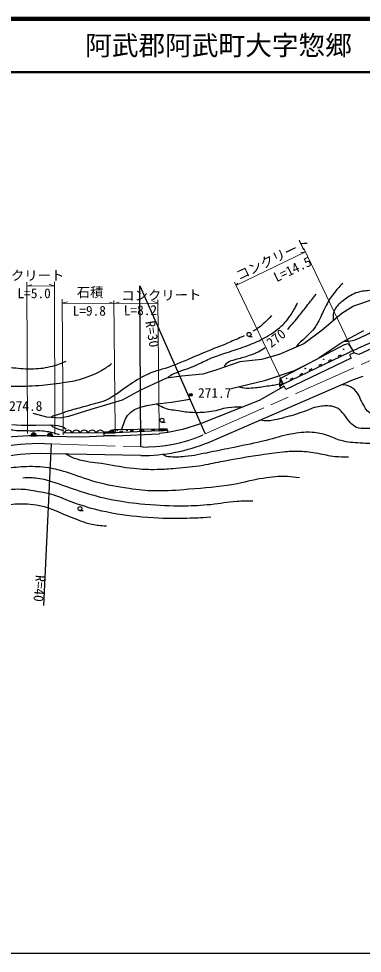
# Model space of a CAD drawing. Units: millimetres, scale not verified. Extents: x 40000 to 680000, y 20000 to 380000.
# Drawn here: x 392543 to 456999, y 205000 to 380000 of the extents above; entities that cross this region are included whole.
import ezdxf
from ezdxf.enums import TextEntityAlignment as Align

# ---------------------------------------------------------------- set-up
doc = ezdxf.new("R2010")
doc.units = ezdxf.units.MM
doc.header["$LTSCALE"] = 1000
doc.header["$PDMODE"] = 32
doc.header["$PDSIZE"] = 500
doc.linetypes.add('CHAIN', pattern=[18.5, 12, -1.5, 3.5, -1.5])
for name, color, linetype, lineweight in [('M-BGD', 7, 'Continuous', 25), ('M-BMK', 2, 'CHAIN', 13), ('M-STR-HTXT', 7, 'Continuous', 13), ('M-TTL', 2, 'Continuous', 140), ('M-TTL-BAND', 7, 'Continuous', 25), ('M-TTL-LINE', 7, 'Continuous', 50), ('M-TTL-TXT', 7, 'Continuous', 13)]:
    doc.layers.add(name, color=color, linetype=linetype, lineweight=lineweight)
doc.styles.add('ＭＳ ゴシック', font='')
doc.styles.get('ＭＳ ゴシック').set_extended_font_data('MS Gothic')

msp = doc.modelspace()

# ---------------------------------------------------------------- hatches: boundary and pattern name
at = {"layer": 'M-BGD'}
for points in [[(395859, 301922, 0.41703), (395349, 302428, 0.41703), (394848, 301913)], [(398925, 301868, 1), (397925, 301880)]]:
    msp.add_hatch(color=256, dxfattribs=at).paths.add_polyline_path(points)

# ---------------------------------------------------------------- linework, layer by layer
for p, q in [((415447, 299814), (415287, 329978)), ((415287, 329978), (427530, 302241)), ((458814, 327372), (455348, 326144)), ((455348, 326144), (453165, 324780)), ((453165, 324780), (449454, 321669)), ((435739, 320513), (436329, 320517)), ((449454, 321669), (446042, 319131)), ((453236, 319444), (457257, 321646)), ((446042, 319131), (441430, 317111)), ((450980, 317952), (453236, 319444)), ((441430, 317111), (438101, 316211)), ((448852, 316479), (450980, 317952)), ((458682, 318185), (456357, 317144)), ((434007, 315774), (429696, 314246)), ((438101, 316211), (434007, 315774)), ((444267, 314132), (446306, 315125)), ((427103, 313454), (423064, 313072)), ((429696, 314246), (427103, 313454)), ((438918, 312312), (444267, 314132)), ((420253, 312718), (415391, 310425)), ((423064, 313072), (420253, 312718)), ((428154, 300675), (455355, 312463)), ((432405, 310748), (438918, 312312)), ((455355, 312463), (457171, 313060)), ((415391, 310425), (411984, 308541)), ((411984, 308541), (406062, 306823)), ((418032, 307837), (421234, 308183)), ((421234, 308183), (424660, 308743)), ((406062, 306823), (401887, 305486)), ((412974, 305708), (413593, 306309)), ((413593, 306309), (414284, 306800)), ((414284, 306800), (415176, 307182)), ((415176, 307182), (416559, 307564)), ((416559, 307564), (418032, 307837)), ((397848, 305404), (395283, 306059)), ((400331, 305213), (397848, 305404)), ((401887, 305486), (400331, 305213)), ((411919, 303111), (412537, 304965)), ((412537, 304965), (412974, 305708)), ((391257, 304009), (393022, 303882)), ((393022, 303882), (395805, 303918)), ((395805, 303918), (398334, 303973)), ((398334, 303973), (399899, 303809)), ((399899, 303809), (400890, 303592)), ((400890, 303592), (401482, 303136)), ((419414, 304446), (420004, 304450)), ((398660, 301809), (404345, 301702)), ((408704, 302422), (400899, 302459)), ((410671, 302413), (410670, 302413)), ((397250, 270107), (398674, 300366)), ((415471, 298194), (398587, 298526)), ((404022, 287908), (404612, 287912))]:
    msp.add_line(p, q, dxfattribs=at)
msp.add_lwpolyline([(398567, 303948), (398966, 303581), (399901, 303229), (400895, 302922)], dxfattribs=at)
for points in [[(395859, 301922, 0.41703), (395349, 302428, 0.41703), (394848, 301913)], [(398925, 301868, 1), (397925, 301880)]]:
    msp.add_lwpolyline(points, format="xyb", close=True, dxfattribs=at)
for centre, radius in [((435744, 320888), 375), ((424826, 309574), 150), ((424826, 309574), 120), ((424826, 309574), 90), ((424826, 309574), 60), ((424826, 309574), 30), ((424826, 309574), 20), ((419419, 304821), 375), ((404028, 288283), 375)]:
    msp.add_circle(centre, radius, dxfattribs=at)
for centre, radius, start, end in [((415383, 329796), 28303, 293.78867, 293.78867), ((401854, 302142), 812, 22.35084, 157.11111), ((403354, 302135), 812, 22.35084, 157.11111), ((404854, 302128), 812, 22.35084, 157.11111), ((406354, 302121), 812, 22.35084, 157.11111), ((407854, 302114), 812, 22.35084, 157.11111), ((395684, 262727), 39195, 85.64652, 97.92899), ((409354, 302107), 812, 157.11107, 157.11111), ((409354, 302107), 812, 22.35084, 22.35088), ((410854, 302100), 812, 157.11107, 157.11111), ((415505, 331676), 33482, 269.94215, 292.19765), ((396588, 259905), 38673, 87.03579, 132.56217)]:
    msp.add_arc(centre, radius, start, end, dxfattribs=at)
for points, knots in [([(467196, 334553), (466069, 333854), (465719, 333629), (464849, 332934), (463887, 332165), (463533, 331520), (462557, 330769), (461851, 330227), (461435, 329918), (460610, 329586), (459770, 329248), (459225, 329307), (458336, 329132), (457349, 328937), (456744, 329007), (455807, 328640), (454807, 328249), (454302, 327881), (453442, 327239), (452805, 326765), (452434, 326476), (451986, 325820), (451705, 325408), (451630, 325112), (451550, 324620), (451475, 324161), (451494, 323949), (451554, 323429)], [0, 0, 0, 0, 1, 1, 1, 2, 2, 2, 3, 3, 3, 4, 4, 4, 5, 5, 5, 6, 6, 6, 7, 7, 7, 8, 8, 8, 9, 9, 9, 9]), ([(453333, 330423), (452504, 329598), (452241, 329331), (451641, 328549), (451004, 327721), (450702, 327211), (450203, 326293), (449611, 325204), (449393, 324537), (448821, 323437), (448593, 322999), (448459, 322755), (448184, 322345), (447527, 321369), (446981, 320956), (446146, 320126), (445768, 319750), (445476, 319620), (445127, 319216), (444897, 318949), (444813, 318840), (444585, 318493)], [0, 0, 0, 0, 1, 1, 1, 2, 2, 2, 3, 3, 3, 4, 4, 4, 5, 5, 5, 6, 6, 6, 7, 7, 7, 7]), ([(443002, 321829), (444060, 323052), (444344, 323373), (445167, 324394), (445790, 325167), (446118, 325616), (446732, 326396), (447348, 327179), (447542, 327424), (448314, 328397)], [0, 0, 0, 0, 1, 1, 1, 2, 2, 2, 3, 3, 3, 3]), ([(420592, 312760), (420766, 313005), (420856, 313097), (421066, 313268), (421410, 313546), (421700, 313540), (422110, 313705), (423664, 314329), (424581, 314565), (426112, 315245), (427134, 315700), (427661, 316056), (428696, 316482), (429819, 316946), (430492, 317090), (431643, 317483), (432966, 317935), (433723, 318143), (435027, 318647), (436221, 319109), (436922, 319309), (438047, 319921), (439446, 320682), (440263, 321098), (441467, 322140), (442354, 322908), (442792, 323421), (443469, 324378), (444092, 325259), (444285, 325642), (444833, 326780)], [0, 0, 0, 0, 1, 1, 1, 2, 2, 2, 3, 3, 3, 4, 4, 4, 5, 5, 5, 6, 6, 6, 7, 7, 7, 8, 8, 8, 9, 9, 9, 10, 10, 10, 10]), ([(439975, 324396), (439377, 323767), (439211, 323585), (438684, 323105), (438262, 322721), (438042, 322483), (437574, 322159), (437168, 321877), (437002, 321787), (436482, 321522)], [0, 0, 0, 0, 1, 1, 1, 2, 2, 2, 3, 3, 3, 3]), ([(453612, 319650), (454296, 319622), (454560, 319631), (455152, 319744), (455919, 319890), (456292, 320177), (457008, 320490), (458234, 321025), (458869, 321440), (460101, 321963), (461251, 322452), (461921, 322669), (463121, 323019), (464610, 323452), (465471, 323603), (466996, 323892), (468281, 324135), (469005, 324262), (470307, 324383), (471604, 324504), (472334, 324591), (473637, 324565), (474494, 324548), (474978, 324495), (475820, 324328), (476929, 324109), (477522, 323838), (478549, 323364), (479197, 323065), (479561, 322871), (480113, 322418), (480676, 321956), (480864, 321703), (481363, 321036)], [0, 0, 0, 0, 1, 1, 1, 2, 2, 2, 3, 3, 3, 4, 4, 4, 5, 5, 5, 6, 6, 6, 7, 7, 7, 8, 8, 8, 9, 9, 9, 10, 10, 10, 11, 11, 11, 11]), ([(434845, 320630), (433644, 320072), (433321, 319930), (432334, 319502), (430670, 318780), (429699, 318467), (428022, 317774), (426345, 317081), (425422, 316654), (423747, 315955), (422756, 315541), (422205, 315297), (421200, 314918), (419471, 314265), (418394, 314182), (416715, 313408), (415148, 312685), (414377, 312071), (412922, 311143), (412057, 310591), (411626, 310202), (410766, 309642), (410213, 309281), (409914, 309054), (409320, 308768), (407898, 308084), (406983, 307994), (405472, 307540), (404243, 307171), (403536, 307031), (402306, 306667), (401330, 306378), (400804, 306152), (399835, 305842), (399482, 305729), (399250, 305744), (398929, 305559), (398799, 305484), (398743, 305454), (398610, 305345)], [0, 0, 0, 0, 1, 1, 1, 2, 2, 2, 3, 3, 3, 4, 4, 4, 5, 5, 5, 6, 6, 6, 7, 7, 7, 8, 8, 8, 9, 9, 9, 10, 10, 10, 11, 11, 11, 12, 12, 12, 13, 13, 13, 13]), ([(455213, 317818), (455276, 317847), (455341, 317876), (455407, 317906), (456822, 318546), (457580, 318993), (459045, 319507), (459969, 319832), (460500, 319996), (461465, 320162), (462290, 320304), (462757, 320457), (463594, 320417), (464051, 320395), (464236, 320381), (464758, 320278)], [0, 0, 0, 0, 1, 1, 1, 2, 2, 2, 3, 3, 3, 4, 4, 4, 5, 5, 5, 5]), ([(431067, 314934), (431423, 315353), (431592, 315523), (432013, 315789), (432544, 316123), (432943, 316093), (433541, 316280), (434428, 316557), (434941, 316659), (435816, 316971), (436458, 317201), (436829, 317313), (437435, 317626), (437985, 317911), (438180, 318043), (438781, 318463)], [0, 0, 0, 0, 1, 1, 1, 2, 2, 2, 3, 3, 3, 4, 4, 4, 5, 5, 5, 5]), ([(377166, 306733), (377380, 307250), (377506, 307436), (377784, 307850), (378452, 308847), (379154, 309134), (380124, 309839), (380917, 310415), (381406, 310725), (382344, 311004), (383697, 311405), (384524, 311359), (385934, 311404), (387996, 311470), (389148, 311208), (391210, 311198), (392964, 311189), (393949, 311175), (395698, 311295), (397495, 311418), (398502, 311513), (400283, 311780), (401723, 311996), (402559, 312028), (403946, 312471), (405606, 313002), (406581, 313259), (408082, 314145), (408843, 314595), (409140, 314773), (409962, 315407)], [0, 0, 0, 0, 1, 1, 1, 2, 2, 2, 3, 3, 3, 4, 4, 4, 5, 5, 5, 6, 6, 6, 7, 7, 7, 8, 8, 8, 9, 9, 9, 10, 10, 10, 10]), ([(401365, 315802), (400053, 315250), (399602, 315075), (398418, 314793), (397072, 314471), (396282, 314402), (394898, 314383), (393348, 314362), (392479, 314474), (390940, 314656), (389055, 314879), (388392, 315049), (386165, 315557)], [0, 0, 0, 0, 1, 1, 1, 2, 2, 2, 3, 3, 3, 4, 4, 4, 4]), ([(441541, 311572), (440644, 311359), (440082, 311303), (439130, 311162), (438142, 311016), (437589, 310909), (436591, 310847), (435901, 310804), (435506, 310719), (434821, 310815), (434450, 310866), (434303, 310890), (433883, 311009)], [0, 0, 0, 0, 1, 1, 1, 2, 2, 2, 3, 3, 3, 4, 4, 4, 4]), ([(464978, 305585), (463250, 305468), (462731, 305393), (461293, 305476), (460588, 305517), (460165, 305424), (459492, 305640), (458924, 305822), (458606, 305986), (458155, 306377), (457487, 306956), (457348, 307498), (456900, 308260), (456537, 308876), (456511, 309326), (456081, 309897), (455672, 310440), (455373, 310727), (454771, 311043), (454164, 311363), (453812, 311397), (453067, 311471)], [0, 0, 0, 0, 1, 1, 1, 2, 2, 2, 3, 3, 3, 4, 4, 4, 5, 5, 5, 6, 6, 6, 7, 7, 7, 7]), ([(434358, 307285), (433177, 307277), (432804, 307259), (431817, 307136), (430559, 306979), (429907, 306599), (428651, 306426), (427340, 306246), (426591, 306199), (425267, 306235), (424152, 306265), (423531, 306389), (422429, 306563), (421295, 306742), (420608, 306740), (419564, 307218), (419079, 307439), (418876, 307533), (418366, 307873)], [0, 0, 0, 0, 1, 1, 1, 2, 2, 2, 3, 3, 3, 4, 4, 4, 5, 5, 5, 6, 6, 6, 6]), ([(468209, 303140), (467513, 303406), (467257, 303475), (466626, 303604), (465612, 303810), (465013, 303706), (463979, 303686), (462696, 303660), (461985, 303498), (460704, 303413), (459501, 303332), (458826, 303206), (457620, 303249), (456956, 303273), (456539, 303176), (455928, 303440), (455406, 303666), (455190, 303943), (454782, 304341), (454238, 304870), (454088, 305304), (453581, 305869), (453159, 306340), (452975, 306684), (452435, 307015), (451886, 307352), (451493, 307410), (450852, 307479), (449895, 307582), (449342, 307442), (448396, 307261), (447320, 307054), (446789, 306677), (445749, 306333), (444437, 305898), (443699, 305659), (442365, 305296), (441667, 305106), (441276, 304991), (440564, 304859), (440113, 304776), (439858, 304728), (439400, 304701), (438749, 304664), (438492, 304719), (437737, 304828)], [0, 0, 0, 0, 1, 1, 1, 2, 2, 2, 3, 3, 3, 4, 4, 4, 5, 5, 5, 6, 6, 6, 7, 7, 7, 8, 8, 8, 9, 9, 9, 10, 10, 10, 11, 11, 11, 12, 12, 12, 13, 13, 13, 14, 14, 14, 15, 15, 15, 15]), ([(400210, 302071), (399150, 302418), (398784, 302507), (397845, 302671), (396447, 302916), (395631, 302729), (394213, 302799), (393101, 302854), (392452, 302726), (391368, 302980), (390632, 303153), (390267, 303405), (389567, 303690), (388853, 303980), (388501, 304294), (387748, 304454), (386837, 304648), (386292, 304613), (385364, 304527), (384522, 304448), (384040, 304387), (383236, 304127), (382186, 303787), (381616, 303524), (380646, 302999), (379950, 302622), (379650, 302260), (378948, 301895), (378341, 301579), (378005, 301383), (377359, 301155), (377221, 301106), (377140, 301092), (376995, 301070), (376782, 301038), (376694, 301051), (376442, 301067)], [0, 0, 0, 0, 1, 1, 1, 2, 2, 2, 3, 3, 3, 4, 4, 4, 5, 5, 5, 6, 6, 6, 7, 7, 7, 8, 8, 8, 9, 9, 9, 10, 10, 10, 11, 11, 11, 12, 12, 12, 12]), ([(460496, 300608), (458684, 300483), (458116, 300435), (456594, 300527), (455199, 300611), (454401, 300647), (453046, 300991), (452006, 301254), (451512, 301676), (450481, 301973), (449364, 302295), (448721, 302472), (447561, 302546), (445991, 302647), (445103, 302434), (443549, 302191), (441712, 301904), (440747, 301442), (438937, 301018), (436602, 300470), (435280, 300227), (432933, 299735), (431165, 299365), (430177, 299146), (428403, 298807), (426566, 298457), (425545, 298170), (423682, 298016), (422652, 297931), (422063, 297817), (421038, 297946), (420630, 297998), (420341, 297914), (420007, 298152), (419865, 298253), (419794, 298308), (419682, 298455)], [0, 0, 0, 0, 1, 1, 1, 2, 2, 2, 3, 3, 3, 4, 4, 4, 5, 5, 5, 6, 6, 6, 7, 7, 7, 8, 8, 8, 9, 9, 9, 10, 10, 10, 11, 11, 11, 12, 12, 12, 12]), ([(454401, 297879), (453226, 297880), (452868, 297894), (451891, 297989), (450630, 298111), (449951, 298375), (448698, 298562), (447339, 298765), (446578, 298934), (445205, 298971), (443999, 299003), (443322, 298935), (442121, 298835), (440492, 298699), (439589, 298531), (437973, 298289), (435195, 297873), (433638, 297633), (430877, 297115), (429392, 296837), (428574, 296603), (427084, 296351), (425117, 296019), (423995, 295961), (422008, 295778), (420657, 295654), (419898, 295577), (418542, 295560), (416793, 295537), (415807, 295572), (414067, 295751), (411973, 295966), (410823, 296263), (408745, 296597), (406901, 296893), (405815, 296830), (404024, 297361), (403247, 297591), (402808, 297731), (402086, 298098), (401816, 298235), (401715, 298283), (401404, 298471)], [0, 0, 0, 0, 1, 1, 1, 2, 2, 2, 3, 3, 3, 4, 4, 4, 5, 5, 5, 6, 6, 6, 7, 7, 7, 8, 8, 8, 9, 9, 9, 10, 10, 10, 11, 11, 11, 12, 12, 12, 13, 13, 13, 14, 14, 14, 14]), ([(445232, 294004), (444195, 294177), (443855, 294198), (442967, 294250), (441185, 294355), (440182, 294133), (438409, 293922), (436194, 293660), (435019, 293121), (432815, 292776), (429553, 292265), (427701, 292134), (424410, 291876), (421963, 291684), (420587, 291523), (418133, 291575), (416218, 291617), (415146, 291751), (413248, 292012), (410804, 292349), (409437, 292605), (407053, 293240), (404841, 293830), (403687, 294442), (401486, 295069), (400188, 295438), (399467, 295711), (398129, 295887), (396542, 296097), (395636, 296163), (394036, 296106), (392526, 296052), (391676, 295981), (390188, 295724), (388002, 295345), (386810, 294968), (384648, 294468), (383421, 294185), (382754, 293920), (381509, 293731), (380364, 293558), (379718, 293477), (378562, 293404), (378012, 293369), (377826, 293356), (377152, 293339)], [0, 0, 0, 0, 1, 1, 1, 2, 2, 2, 3, 3, 3, 4, 4, 4, 5, 5, 5, 6, 6, 6, 7, 7, 7, 8, 8, 8, 9, 9, 9, 10, 10, 10, 11, 11, 11, 12, 12, 12, 13, 13, 13, 14, 14, 14, 15, 15, 15, 15]), ([(393311, 294059), (394569, 294109), (394998, 294107), (396068, 293977), (397366, 293819), (398063, 293537), (399315, 293159), (401180, 292595), (402173, 292118), (404036, 291548), (406430, 290816), (407771, 290373), (410231, 289911), (412556, 289474), (413878, 289313), (416235, 289120), (419106, 288884), (420722, 288769), (423603, 288792), (425546, 288808), (426633, 288909), (428570, 289065), (430486, 289219), (431535, 289565), (433455, 289665), (434637, 289727), (435054, 289742), (436484, 289720)], [0, 0, 0, 0, 1, 1, 1, 2, 2, 2, 3, 3, 3, 4, 4, 4, 5, 5, 5, 6, 6, 6, 7, 7, 7, 8, 8, 8, 9, 9, 9, 9]), ([(428583, 286656), (426432, 286505), (425835, 286484), (424071, 286438), (421229, 286365), (419628, 286360), (416793, 286584), (413705, 286827), (411966, 287004), (408934, 287639), (406747, 288097), (405540, 288458), (403421, 289167), (401870, 289686), (401070, 290170), (399510, 290659), (398044, 291119), (397187, 291265), (395671, 291514), (394470, 291711), (393794, 291888), (392578, 291878), (390642, 291863), (389554, 291649), (387666, 291223), (385294, 290687), (384019, 290108), (381844, 289022), (378945, 287574), (377363, 286646), (374712, 284782), (373841, 284170), (373399, 283765), (372547, 283127), (370230, 281392), (368897, 280466), (366507, 278833), (365314, 278018), (364693, 277467), (363396, 276832), (362169, 276232), (361644, 276073), (360111, 275634)], [0, 0, 0, 0, 1, 1, 1, 2, 2, 2, 3, 3, 3, 4, 4, 4, 5, 5, 5, 6, 6, 6, 7, 7, 7, 8, 8, 8, 9, 9, 9, 10, 10, 10, 11, 11, 11, 12, 12, 12, 13, 13, 13, 14, 14, 14, 14]), ([(356644, 272019), (357735, 272140), (358110, 272247), (359029, 272484), (361329, 273075), (362461, 273914), (364505, 275122), (366914, 276545), (367891, 277882), (370182, 279488), (372270, 280953), (373505, 281679), (375676, 283018), (377249, 283987), (378122, 284548), (379752, 285419), (381800, 286515), (382908, 287269), (385119, 287985), (387676, 288812), (389223, 288947), (391905, 289131), (393681, 289253), (394700, 289146), (396453, 288840), (398885, 288414), (400055, 287475), (402384, 286656), (403883, 286129), (404681, 285667), (406241, 285365), (407302, 285159), (407722, 285105), (408988, 285037)], [0, 0, 0, 0, 1, 1, 1, 2, 2, 2, 3, 3, 3, 4, 4, 4, 5, 5, 5, 6, 6, 6, 7, 7, 7, 8, 8, 8, 9, 9, 9, 10, 10, 10, 11, 11, 11, 11])]:
    msp.add_open_spline(points, degree=3, knots=knots, dxfattribs=at)
msp.add_point((424826, 309574), dxfattribs=at)
at = {"layer": 'M-BMK'}
for p, q in [((427530, 302241), (459543, 316457)), ((398674, 300366), (415447, 299814))]:
    msp.add_line(p, q, dxfattribs=at)
for centre, radius, start, end in [((416373, 326494), 26696, 268.0132, 294.70435), ((396221, 262092), 38352, 86.33213, 134.36111)]:
    msp.add_arc(centre, radius, start, end, dxfattribs=at)
at = {"layer": 'M-STR-HTXT'}
for p, q in [((433285, 330071), (446309, 336333)), ((446309, 336333), (445371, 336167)), ((455203, 317836), (446008, 336960)), ((394215, 302353), (394052, 330680)), ((394056, 329892), (395022, 330167)), ((394056, 329892), (399266, 329974)), ((399266, 329974), (398292, 330219)), ((399264, 330735), (399346, 302217)), ((442189, 311553), (432994, 330677)), ((433285, 330071), (433644, 330456)), ((400901, 302107), (400710, 327460)), ((418652, 327374), (418902, 303230)), ((400716, 326740), (401688, 326993)), ((400716, 326740), (410426, 326669)), ((410426, 326669), (409578, 326903)), ((410420, 327224), (410670, 303079)), ((411390, 326950), (410426, 326669)), ((418658, 326754), (410426, 326669)), ((418658, 326754), (417723, 327118))]:
    msp.add_line(p, q, dxfattribs=at)
at = {"layer": 'M-TTL'}
msp.add_line((680000, 380000), (40000, 380000), dxfattribs=at)
at = {"layer": 'M-TTL-BAND'}
for p, q in [((441557, 312624), (453664, 319000)), ((453664, 319000), (453695, 318989)), ((453695, 318989), (454364, 319184)), ((454364, 319184), (455193, 317857)), ((454398, 317449), (442179, 311574)), ((452912, 317012), (452461, 316795)), ((452461, 316795), (452569, 316570)), ((453020, 316786), (452912, 317012)), ((455193, 317857), (454380, 317440)), ((455398, 317457), (454586, 317040)), ((454586, 317040), (454875, 316458)), ((455193, 317857), (455398, 317457)), ((456357, 317144), (455398, 317457)), ((454875, 316458), (442655, 310582)), ((449307, 315278), (448856, 315062)), ((448856, 315062), (448964, 314836)), ((449415, 315053), (449307, 315278)), ((451109, 316145), (450658, 315928)), ((450658, 315928), (450767, 315703)), ((451217, 315920), (451109, 316145)), ((445702, 313545), (445251, 313328)), ((445251, 313328), (445359, 313103)), ((445810, 313320), (445702, 313545)), ((447504, 314412), (447054, 314195)), ((447054, 314195), (447162, 313970)), ((447612, 314186), (447504, 314412)), ((441535, 311166), (441557, 312624)), ((442113, 311510), (441535, 311166)), ((442179, 311574), (441557, 312624)), ((443899, 312678), (443449, 312462)), ((443449, 312462), (443557, 312236)), ((444008, 312453), (443899, 312678)), ((441739, 310822), (437635, 308505)), ((441739, 310822), (441535, 311166)), ((442318, 311166), (441739, 310822)), ((442318, 311166), (441739, 310822)), ((442655, 310582), (442318, 311166)), ((437635, 308505), (426486, 304081)), ((408704, 302422), (409816, 302862)), ((410714, 303090), (409816, 302862)), ((409816, 302862), (410714, 303090)), ((418884, 302803), (410663, 302432)), ((410671, 302406), (410714, 303090)), ((410714, 303090), (418902, 303230)), ((414018, 302834), (413518, 302811)), ((413518, 302811), (413529, 302562)), ((414029, 302584), (414018, 302834)), ((416016, 302924), (415516, 302901)), ((415516, 302901), (415527, 302652)), ((416027, 302674), (416016, 302924)), ((418014, 303014), (417514, 302991)), ((417514, 302991), (417525, 302742)), ((418025, 302764), (418014, 303014)), ((418897, 302757), (418902, 303230)), ((420515, 302899), (418897, 302757)), ((418902, 303230), (420351, 303234)), ((420515, 302899), (420351, 303233)), ((420550, 302500), (420515, 302899)), ((423287, 303061), (420550, 302500)), ((426486, 304081), (423287, 303061)), ((404345, 301702), (408598, 301878)), ((408598, 301878), (408591, 302378)), ((410677, 301906), (408598, 301878)), ((410671, 302406), (408606, 302423)), ((410690, 301833), (410677, 301906)), ((418911, 302204), (410690, 301833)), ((412020, 302744), (411520, 302721)), ((411520, 302721), (411531, 302472)), ((412031, 302494), (412020, 302744)), ((418932, 302358), (418911, 302204)), ((420550, 302500), (418932, 302358)), ((40000, 205000), (579000, 205000))]:
    msp.add_line(p, q, dxfattribs=at)
for centre in [(453485, 318108), (449753, 316215), (446289, 314500), (441757, 311948), (442791, 312668), (410205, 302791), (411035, 302861), (412856, 302886), (415294, 302923), (417834, 302984), (419698, 303066)]:
    msp.add_circle(centre, 50, dxfattribs=at)
for centre, radius, start, end in [((441668, 311312), 198, 16.97938, 227.69934), ((441990, 311516), 198, 16.97938, 227.69934), ((419155, 302797), 272, 7.91225, 178.82253), ((419696, 302829), 272, 7.91225, 178.82253), ((420236, 302861), 272, 7.91225, 178.82253), ((408851, 302371), 260, 10.55198, 178.53562), ((409371, 302378), 260, 8.02133, 171.02318), ((409891, 302385), 260, 3.00477, 173.53722), ((410411, 302392), 260, 3.00477, 178.53562)]:
    msp.add_arc(centre, radius, start, end, dxfattribs=at)
at = {"layer": 'M-TTL-LINE'}
msp.add_line((40000, 370000), (680000, 370000), dxfattribs=at)

# ---------------------------------------------------------------- texts
at = {"layer": 'M-BGD', "style": 'ＭＳ ゴシック'}
for s, rotation, p in [('R=30', 279.628, (415740, 323174)), ('270', 38.218, (440245, 317867)), ('R=40', 264.958, (395217, 275927))]:
    msp.add_text(s, height=1833, rotation=rotation, dxfattribs=at).set_placement(p, align=Align.BOTTOM_LEFT)
for s, p in [('271.7', (426191, 308463)), ('274.8', (390751, 306021))]:
    msp.add_text(s, height=1833, dxfattribs=at).set_placement(p, align=Align.BOTTOM_LEFT)
at = {"layer": 'M-STR-HTXT', "style": 'ＭＳ ゴシック'}
for s, rotation, p in [('コンクリート', 25.679, (434099, 330462)), ('L=14.5', 25.679, (441157, 330142)), ('コンクリート', 0.593, (411806, 326683)), ('L=8.2', 0.593, (412284, 323914))]:
    msp.add_text(s, height=1833, rotation=rotation, dxfattribs=at).set_placement(p, align=Align.BOTTOM_LEFT)
for s, p in [('コンクリート', (386104, 330462)), ('L=5.0', (392326, 327114)), ('石積', (403441, 327317)), ('L=9.8', (402670, 323836))]:
    msp.add_text(s, height=1833, dxfattribs=at).set_placement(p, align=Align.BOTTOM_LEFT)
at = {"layer": 'M-TTL-TXT', "style": 'ＭＳ ゴシック'}
msp.add_text('阿武郡阿武町大字惣郷', height=3666, dxfattribs=at).set_placement((405024, 375000), align=Align.MIDDLE_LEFT)

doc.saveas('drawing.dxf')
